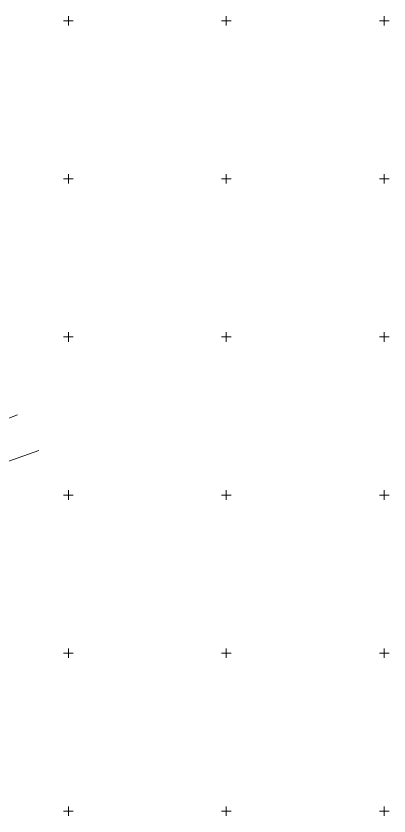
# Model space of a CAD drawing. Header units: metres. Extents: x 22515 to 24102, y 22346 to 22852.
# Drawn here: x 22750.1 to 22868.2, y 22348.5 to 22601.5 of the extents above; entities that cross this region are included whole.
import ezdxf

# ---------------------------------------------------------------- set-up
doc = ezdxf.new("R2010")
doc.units = ezdxf.units.M
doc.layers.add('02_Сетка', color=7, linetype='Continuous')
doc.layers.add('03_Здания и строения', color=7, linetype='Continuous')

# ---------------------------------------------------------------- blocks, each defined once
blk = doc.blocks.new('g5_012')
at = {"color": 92, "linetype": 'ByBlock', "lineweight": -2}
for p, q in [((-3, 0), (3, 0)), ((0, -3), (0, 3))]:
    blk.add_line(p, q, dxfattribs=at)

msp = doc.modelspace()

# ---------------------------------------------------------------- linework, layer by layer
at = {"layer": '03_Здания и строения', "color": 7, "linetype": 'Continuous', "lineweight": 20, "ltscale": 0.5, "flags": 128}
msp.add_lwpolyline([(22757.33, 22464.05), (22734.33, 22455.92), (22730.15, 22467.62), (22750.64, 22475.42)], dxfattribs=at)

# ---------------------------------------------------------------- block references
at = {"layer": '02_Сетка', "color": 92, "linetype": 'Continuous', "lineweight": 15, "ltscale": 0.5, "xscale": 0.5, "yscale": 0.5}
for p in [(22766.69, 22600), (22816.69, 22600), (22866.69, 22600), (22766.69, 22550), (22816.69, 22550), (22866.69, 22550), (22766.69, 22500), (22816.69, 22500), (22866.69, 22500), (22766.69, 22450), (22816.69, 22450), (22866.69, 22450), (22766.69, 22400), (22816.69, 22400), (22866.69, 22400), (22766.69, 22350), (22816.69, 22350), (22866.69, 22350)]:
    msp.add_blockref('g5_012', p, dxfattribs=at)

doc.saveas('drawing.dxf')
